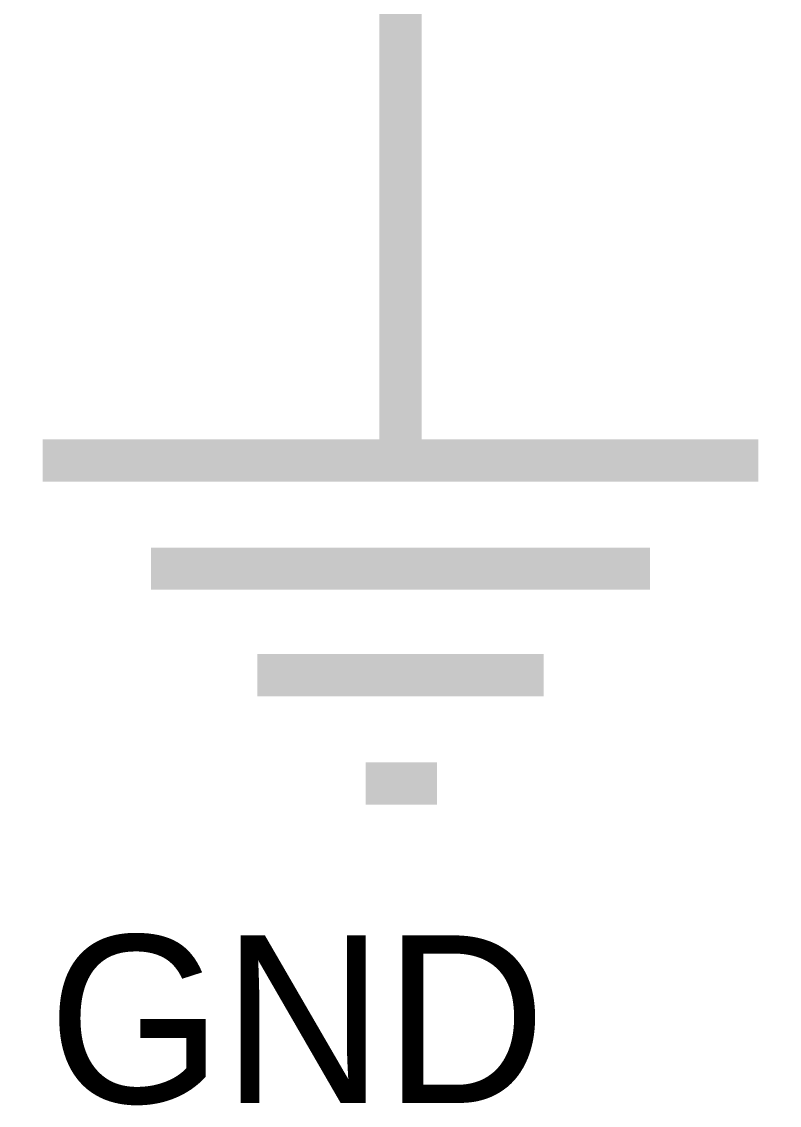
# Model space of a CAD drawing. Header units: inches. Extents: x 0 to 569, y 0 to 432.
# Drawn here: x 256.39 to 261.78, y 122.42 to 130.12 of the extents above; entities that cross this region are included whole.
import ezdxf

# ---------------------------------------------------------------- set-up
doc = ezdxf.new("R2010")
doc.units = ezdxf.units.IN
doc.layers.add('Sheet', color=255, linetype='Continuous')

msp = doc.modelspace()

# ---------------------------------------------------------------- linework, layer by layer
at = {"layer": 'Sheet'}
for points in [[(259.085, 132.0726, 0.2997, 0.2997, 0), (259.085, 129.5301, 0.2997, 0.2997, 0)], [(259.085, 129.5301, 0.2997, 0.2997, 0), (259.085, 127, 0.2997, 0.2997, 0)], [(256.5425, 127, 0.2997, 0.2997, 0), (261.6274, 127, 0.2997, 0.2997, 0)], [(257.3114, 126.2311, 0.2997, 0.2997, 0), (260.8585, 126.2311, 0.2997, 0.2997, 0)], [(258.068, 125.4745, 0.2997, 0.2997, 0), (260.102, 125.4745, 0.2997, 0.2997, 0)], [(258.8369, 124.7056, 0.2997, 0.2997, 0), (259.3454, 124.7056, 0.2997, 0.2997, 0)]]:
    msp.add_lwpolyline(points, format="xyseb", dxfattribs=at)

# ---------------------------------------------------------------- texts
msp.add_text('GND', height=1.19063, dxfattribs=at).set_placement((256.5797, 122.4359))

doc.saveas('drawing.dxf')
